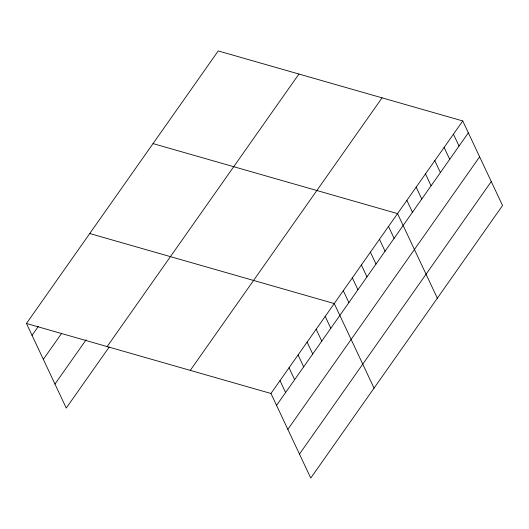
<?xml version="1.0" encoding="UTF-8"?>
<svg xmlns="http://www.w3.org/2000/svg" width="529" height="529" viewBox="0 0 529 529"><rect width="100%" height="100%" fill="white"/><g stroke="black" fill="none" stroke-linecap="round" stroke-linejoin="round"><path stroke-width="0.79" d="M26.45 323.47L218.246 50.936L462.749 120.949L502.55 205.53L310.754 478.064L270.954 393.483L26.45 323.47L66.251 408.051L109.199 347.024M32.044 335.366L38.379 326.373M43.332 359.35L61.417 333.654M54.963 384.061L86.154 339.737M107.136 346.574L298.931 74.04M190.268 370.379L382.064 97.845M270.954 393.483L462.749 120.949M276.555 405.379L468.344 132.845M287.842 429.363L479.631 156.829M299.467 454.08L491.262 181.546M153.033 143.597L397.537 213.61L437.338 298.191M89.745 233.534L334.249 303.547L374.049 388.127M453.432 134.187L459.033 146.083M444.115 147.426L449.716 159.322M434.805 160.664L440.399 172.56M425.488 173.902L431.082 185.798M416.171 187.14L421.772 199.03M406.854 200.372L412.455 212.268M388.498 226.458L394.098 238.354M379.458 239.306L385.052 251.202M370.412 252.154L376.013 264.05M361.373 265.003L366.967 276.898M352.334 277.851L357.928 289.747M343.288 290.699L348.889 302.595M325.209 316.395L330.804 328.291M316.163 329.243L321.764 341.139M307.124 342.091L312.718 353.987M298.078 354.939L303.679 366.835M289.039 367.787L294.64 379.683M280 380.635L285.594 392.531"/></g></svg>
